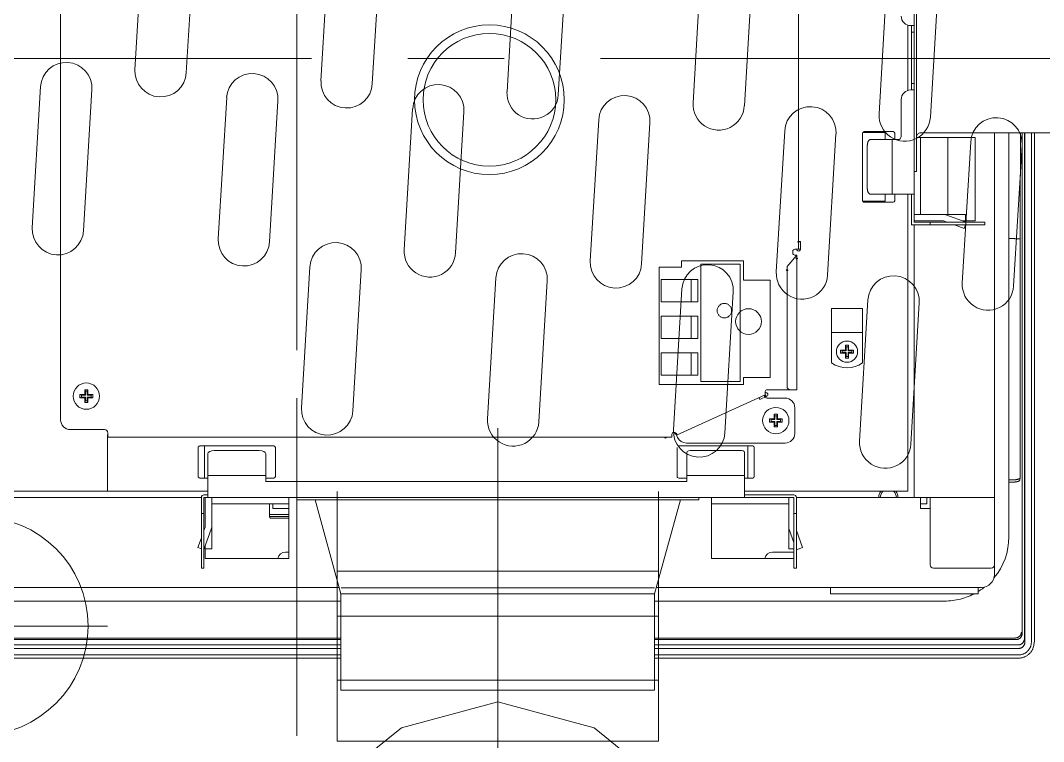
# Model space of a CAD drawing. Units: millimetres at full size, sheet at 1:30. Extents: x -17796 to 21385, y -23279 to 7734.
# Drawn here: x -14475.8 to -14157.3, y 1765.5 to 1989.9 of the extents above; entities that cross this region are included whole.
import ezdxf

# ---------------------------------------------------------------- set-up
doc = ezdxf.new("R2010")
doc.units = ezdxf.units.MM
doc.header["$LTSCALE"] = 30
for name, pattern in [('CHAIN1', [8, 5, -1, 1, -1]), ('CHAIN2', [12, 9, -1, 1, -1]), ('DASHED3', [4, 3, -1]), ('LONG_DASHED_DOTTED', [15.25, 12, -1.5, 0.25, -1.5])]:
    doc.linetypes.add(name, pattern=pattern)
for name, color, linetype, lineweight in [('0-1_(W)電灯', 253, 'Continuous', 18), ('6-0_補助線1', 134, 'Continuous', 9), ('E-0_通り芯', 134, 'Continuous', 9), ('E-1_補助芯', 134, 'DASHED3', 9)]:
    doc.layers.add(name, color=color, linetype=linetype, lineweight=lineweight)

# ---------------------------------------------------------------- blocks, each defined once
blk = doc.blocks.new('BS(2)')
at = {"layer": '6-0_補助線1', "linetype": 'CHAIN2'}
for p, q in [((29.27, 186.93), (29.27, -202.79)), ((-236.21, -7.37), (346.16, -7.37))]:
    blk.add_line(p, q, dxfattribs=at)
at = {"layer": '6-0_補助線1'}
for p, q in [((221.37, -58.31), (221.37, 126.13)), ((222.17, -42.49), (222.17, 125.63)), ((-44.27, -119.85), (-44.27, 104.72)), ((185.45, 52.28), (185.45, -66.71)), ((219.47, -17.26), (219.47, 3.03)), ((221.37, 2.89), (220.37, 2.89)), ((220.57, -17.12), (220.57, 2.89)), ((221.37, 0.89), (220.57, 0.89)), ((221.37, -15.12), (220.57, -15.12)), ((220.37, -17.12), (221.37, -17.12)), ((217.37, -31.59), (217.37, -20.13)), ((205.36, -30.58), (205.36, -51.6)), ((205.4, -30.4), (212.37, -30.4)), ((214.87, -30.08), (205.87, -30.08)), ((212.37, -32.59), (212.37, -30.4)), ((215.37, -32.59), (215.37, -30.58)), ((223.37, -30.48), (265.24, -30.48)), ((246.39, -30.48), (246.39, -167.99)), ((250.89, -156.23), (250.89, -30.48)), ((255.04, -30.48), (255.04, -186.25)), ((255.78, -30.48), (255.78, -187.68)), ((255.89, -30.48), (255.89, -188.94)), ((257.89, -30.48), (257.89, -189)), ((258.84, -188.32), (258.84, -30.48)), ((206.82, -34.59), (206.82, -47.6)), ((207.82, -32.59), (216.37, -32.59)), ((214.57, -49.6), (214.57, -32.59)), ((222.17, -31.89), (240.38, -31.89)), ((223.37, -31.89), (223.37, -55.9)), ((231.88, -31.89), (231.88, -55.9)), ((240.38, -57.91), (240.38, -31.89)), ((222.17, -42.49), (221.37, -42.49)), ((207.82, -49.6), (221.37, -49.6)), ((212.37, -51.79), (212.37, -49.6)), ((215.37, -51.6), (215.37, -49.6)), ((219.47, -142.07), (219.47, -49.6)), ((220.57, -59.11), (220.57, -49.6)), ((205.4, -51.79), (212.37, -51.79)), ((205.87, -52.1), (214.87, -52.1)), ((221.37, -55.9), (237.38, -55.9)), ((237.61, -58.31), (231.25, -56.02)), ((237.38, -57.91), (237.38, -55.9)), ((220.57, -59.11), (243.38, -59.11)), ((221.37, -57.91), (230.58, -57.91)), ((221.37, -58.31), (243.38, -58.31)), ((221.37, -143.97), (221.37, -59.11)), ((226.38, -59.11), (226.38, -58.31)), ((230.58, -57.91), (231.69, -58.31)), ((233.92, -59.11), (236.98, -60.21)), ((236.49, -57.91), (240.38, -57.91)), ((236.98, -60.21), (237.38, -59.11)), ((243.38, -59.11), (243.38, -58.31)), ((250.89, -63.39), (252.24, -63.42)), ((254.42, -63.45), (250.89, -63.39)), ((254.42, -137.85), (254.42, -63.42)), ((186.05, -66.71), (184.25, -66.71)), ((185.7, -64.31), (185.2, -64.31)), ((185.45, -64.31), (186.05, -64.31)), ((186.05, -64.31), (186.05, -66.71)), ((181.85, -72.09), (184.85, -68.51)), ((183.65, -67.91), (183.65, -67.31)), ((184.25, -68.51), (184.85, -68.51)), ((185.1, -69.51), (184.6, -69.51)), ((184.85, -110.44), (184.85, -68.51)), ((182.11, -73.09), (181.6, -73.09)), ((181.85, -72.09), (181.85, -109.44)), ((205.33, -85.18), (195.72, -85.18)), ((195.72, -102.1), (195.72, -85.18)), ((205.33, -102.1), (205.33, -85.18)), ((205.33, -92.59), (195.72, -92.59)), ((198.52, -98.09), (198.52, -99.1)), ((199.02, -98.29), (198.52, -98.09)), ((200.02, -98.09), (198.52, -98.09)), ((199.02, -98.29), (199.02, -98.89)), ((200.22, -98.29), (199.02, -98.29)), ((200.22, -97.09), (200.02, -96.59)), ((200.02, -96.59), (200.02, -98.09)), ((201.02, -96.59), (200.02, -96.59)), ((200.22, -98.29), (200.02, -98.09)), ((200.22, -97.09), (200.22, -98.29)), ((200.82, -97.09), (200.22, -97.09)), ((200.82, -97.09), (201.02, -96.59)), ((200.82, -98.29), (200.82, -97.09)), ((200.82, -98.29), (201.02, -98.09)), ((202.02, -98.29), (200.82, -98.29)), ((201.02, -98.09), (201.02, -96.59)), ((202.52, -98.09), (201.02, -98.09)), ((202.02, -98.29), (202.52, -98.09)), ((202.02, -98.89), (202.02, -98.29)), ((202.52, -99.1), (202.52, -98.09)), ((199.02, -98.89), (198.52, -99.1)), ((198.52, -99.1), (200.02, -99.1)), ((199.02, -98.89), (200.22, -98.89)), ((200.22, -98.89), (200.02, -99.1)), ((200.02, -99.1), (200.02, -100.6)), ((200.22, -100.1), (200.02, -100.6)), ((200.02, -100.6), (201.02, -100.6)), ((200.22, -98.89), (200.22, -100.1)), ((200.22, -100.1), (200.82, -100.1)), ((200.82, -98.89), (201.02, -99.1)), ((200.82, -100.1), (200.82, -98.89)), ((200.82, -98.89), (202.02, -98.89)), ((200.82, -100.1), (201.02, -100.6)), ((201.02, -100.6), (201.02, -99.1)), ((201.02, -99.1), (202.52, -99.1)), ((202.02, -98.89), (202.52, -99.1)), ((-35.76, -110.44), (-36.76, -110.44)), ((-36.76, -110.44), (-36.76, -111.95)), ((-36.56, -110.94), (-36.76, -110.44)), ((-35.96, -110.94), (-36.56, -110.94)), ((-36.56, -110.94), (-36.56, -112.15)), ((-35.96, -110.94), (-35.76, -110.44)), ((-35.96, -112.15), (-35.96, -110.94)), ((-35.76, -111.95), (-35.76, -110.44)), ((175.05, -111.04), (175.05, -112.05)), ((184.85, -110.44), (175.65, -110.44)), ((-36.76, -111.95), (-38.26, -111.95)), ((-38.26, -111.95), (-38.26, -112.95)), ((-37.76, -112.15), (-38.26, -111.95)), ((-37.76, -112.75), (-38.26, -112.95)), ((-38.26, -112.95), (-36.76, -112.95)), ((-36.56, -112.15), (-37.76, -112.15)), ((-37.76, -112.15), (-37.76, -112.75)), ((-37.76, -112.75), (-36.56, -112.75)), ((-36.56, -112.15), (-36.76, -111.95)), ((-36.56, -112.75), (-36.76, -112.95)), ((-36.76, -112.95), (-36.76, -114.45)), ((-36.56, -113.95), (-36.76, -114.45)), ((-36.76, -114.45), (-35.76, -114.45)), ((-36.56, -112.75), (-36.56, -113.95)), ((-36.56, -113.95), (-35.96, -113.95)), ((-35.96, -112.15), (-35.76, -111.95)), ((-34.76, -112.15), (-35.96, -112.15)), ((-35.96, -112.75), (-34.76, -112.75)), ((-35.96, -113.95), (-35.96, -112.75)), ((-35.96, -112.75), (-35.76, -112.95)), ((-35.96, -113.95), (-35.76, -114.45)), ((-34.26, -111.95), (-35.76, -111.95)), ((-35.76, -112.95), (-34.26, -112.95)), ((-35.76, -114.45), (-35.76, -112.95)), ((-34.76, -112.15), (-34.26, -111.95)), ((-34.76, -112.75), (-34.76, -112.15)), ((-34.76, -112.75), (-34.26, -112.95)), ((-34.26, -112.95), (-34.26, -111.95)), ((147.45, -124.61), (175.05, -112.05)), ((173.14, -112.92), (173.39, -113.46)), ((175.55, -112.48), (173.39, -113.46)), ((175.3, -112.39), (174.8, -112.39)), ((175.05, -112.05), (175.3, -112.59)), ((175.65, -113.05), (181.25, -113.05)), ((184.25, -116.05), (184.25, -124.05)), ((176.35, -119.55), (176.35, -120.55)), ((176.85, -119.75), (176.35, -119.55)), ((177.85, -119.55), (176.35, -119.55)), ((176.85, -120.35), (176.35, -120.55)), ((176.35, -120.55), (177.85, -120.55)), ((176.85, -119.75), (176.85, -120.35)), ((178.05, -119.75), (176.85, -119.75)), ((176.85, -120.35), (178.05, -120.35)), ((177.85, -118.05), (177.85, -119.55)), ((178.05, -118.55), (177.85, -118.05)), ((178.85, -118.05), (177.85, -118.05)), ((178.05, -119.75), (177.85, -119.55)), ((178.05, -120.35), (177.85, -120.55)), ((177.85, -120.55), (177.85, -122.05)), ((178.05, -118.55), (178.05, -119.75)), ((178.65, -118.55), (178.05, -118.55)), ((178.05, -120.35), (178.05, -121.55)), ((178.65, -118.55), (178.85, -118.05)), ((178.65, -119.75), (178.65, -118.55)), ((178.65, -119.75), (178.85, -119.55)), ((179.85, -119.75), (178.65, -119.75)), ((178.65, -121.55), (178.65, -120.35)), ((178.65, -120.35), (178.85, -120.55)), ((178.65, -120.35), (179.85, -120.35)), ((178.85, -119.55), (178.85, -118.05)), ((180.35, -119.55), (178.85, -119.55)), ((178.85, -122.05), (178.85, -120.55)), ((178.85, -120.55), (180.35, -120.55)), ((179.85, -119.75), (180.35, -119.55)), ((179.85, -120.35), (179.85, -119.75)), ((179.85, -120.35), (180.35, -120.55)), ((180.35, -120.55), (180.35, -119.55)), ((-41.26, -122.85), (-30.56, -122.85)), ((-29.56, -125.26), (-29.56, -123.85)), ((147.46, -124.08), (146.96, -124.08)), ((147.52, -124.06), (147.02, -124.06)), ((147.77, -125.3), (147.18, -124.01)), ((178.05, -121.55), (177.85, -122.05)), ((177.85, -122.05), (178.85, -122.05)), ((178.05, -121.55), (178.65, -121.55)), ((178.65, -121.55), (178.85, -122.05)), ((-29.66, -142.07), (-29.66, -124.45)), ((-29.56, -125.26), (146.03, -125.26)), ((144.29, -125.25), (143.78, -125.25)), ((146.03, -125.26), (146.03, -124.25)), ((181.25, -127.06), (150.5, -127.06)), ((-1.44, -128.46), (-1.44, -137.46)), ((22.07, -127.96), (-0.94, -127.96)), ((0.56, -127.96), (0.56, -137.96)), ((1.56, -130.41), (1.56, -143.97)), ((17.57, -129.41), (3.56, -129.41)), ((19.57, -138.97), (19.57, -130.41)), ((22.57, -137.46), (22.57, -128.46)), ((147.63, -128.46), (147.63, -137.46)), ((171.15, -127.96), (148.13, -127.96)), ((150.64, -129.91), (150.64, -138.97)), ((167.65, -129.41), (151.64, -129.41)), ((168.65, -143.97), (168.65, -129.91)), ((169.65, -127.96), (169.65, -137.96)), ((171.65, -137.46), (171.65, -128.46)), ((-0.94, -137.96), (1.56, -137.96)), ((1.56, -137.16), (19.57, -137.16)), ((19.57, -137.96), (22.07, -137.96)), ((150.64, -138.97), (19.57, -138.97)), ((148.13, -137.96), (150.64, -137.96)), ((150.64, -137.16), (168.65, -137.16)), ((168.65, -137.96), (171.15, -137.96)), ((252.43, -138.49), (250.89, -138.49)), ((252.33, -139.19), (250.89, -139.19)), ((254.43, -137.82), (254.33, -138.52)), ((-160.93, -142.07), (1.56, -142.07)), ((1.56, -143.17), (0.36, -143.17)), ((168.65, -142.07), (219.47, -142.07)), ((183.95, -143.17), (168.65, -143.17)), ((-0.44, -143.97), (-187.84, -143.97)), ((-0.44, -143.97), (-0.44, -165.99)), ((0.36, -143.97), (0.36, -165.99)), ((0.36, -143.97), (183.95, -143.97)), ((0.76, -153.18), (0.76, -143.97)), ((2.76, -159.98), (2.76, -143.97)), ((2.76, -145.97), (26.77, -145.97)), ((20.77, -149.97), (20.77, -145.97)), ((21.77, -147.47), (21.77, -145.97)), ((26.77, -162.98), (26.77, -143.97)), ((29.27, -143.97), (29.27, -144.77)), ((154.34, -144.77), (29.27, -144.77)), ((34.98, -144.77), (42.98, -173.99)), ((148.64, -144.77), (140.63, -173.99)), ((154.34, -143.97), (154.34, -144.77)), ((158.34, -143.97), (158.34, -162.98)), ((158.34, -145.97), (182.35, -145.97)), ((182.35, -159.98), (182.35, -143.97)), ((182.38, -153.26), (182.38, -143.97)), ((183.95, -165.99), (183.95, -143.97)), ((184.75, -165.99), (184.75, -143.97)), ((184.75, -143.97), (246.39, -143.97)), ((223.37, -143.97), (223.37, -147.47)), ((223.37, -145.97), (225.38, -145.97)), ((225.38, -143.97), (225.38, -145.97)), ((226.38, -164.98), (226.38, -143.97)), ((0.36, -148.97), (-0.44, -148.97)), ((20.77, -149.27), (26.77, -149.27)), ((26.77, -147.47), (21.77, -147.47)), ((184.75, -148.97), (183.95, -148.97)), ((226.38, -147.47), (223.37, -147.47)), ((26.77, -149.96), (20.77, -149.96)), ((21.05, -150.42), (26.77, -150.42)), ((26.77, -150.47), (21.27, -150.47)), ((0.76, -153.18), (0.36, -154.29)), ((0.36, -160.21), (2.64, -153.85)), ((182.38, -153.18), (182.35, -153.18)), ((182.5, -153.94), (183.95, -157.97)), ((186.66, -159.56), (184.75, -154.29)), ((-0.44, -156.52), (-1.54, -159.58)), ((0.76, -159.09), (0.76, -162.98)), ((-1.54, -159.58), (-0.44, -159.98)), ((0.76, -159.98), (2.76, -159.98)), ((25.77, -160.98), (26.77, -160.98)), ((177.35, -160.98), (183.95, -160.98)), ((183.95, -159.98), (182.35, -159.98)), ((184.77, -160.24), (186.66, -159.56)), ((0.76, -162.98), (26.77, -162.98)), ((158.34, -162.98), (183.95, -162.98)), ((0.36, -165.99), (-0.44, -165.99)), ((184.75, -165.99), (183.95, -165.99)), ((245.39, -165.99), (227.38, -165.99)), ((42.43, -171.99), (-118.81, -171.99)), ((42.98, -173.99), (42.98, -204.01)), ((42.98, -173.99), (140.63, -173.99)), ((140.63, -173.99), (140.63, -204.01)), ((141.18, -171.99), (242.38, -171.99)), ((195.36, -173.99), (195.36, -171.99)), ((241.38, -173.99), (195.36, -173.99)), ((197.86, -173.99), (237.88, -173.99)), ((241.38, -173.99), (241.38, -171.99)), ((42.98, -176.23), (-172.33, -176.23)), ((230.88, -176.23), (140.63, -176.23)), ((-194.2, -187.75), (42.98, -187.75)), ((140.63, -187.75), (252.75, -187.75)), ((42.98, -191), (-195.34, -191)), ((-195.29, -189.89), (42.98, -189.89)), ((42.98, -188.25), (-194.5, -188.25)), ((253.05, -188.25), (140.63, -188.25)), ((140.63, -189.89), (253.83, -189.89)), ((253.88, -191), (140.63, -191)), ((253.93, -191), (253.89, -191)), ((-195.34, -193.01), (42.98, -193.01)), ((42.98, -194.01), (-195.29, -194.01)), ((140.63, -193.01), (253.88, -193.01)), ((253.83, -194.01), (140.63, -194.01)), ((42.98, -204.01), (140.63, -204.01))]:
    blk.add_line(p, q, dxfattribs=at)
at = {"layer": '6-0_補助線1', "linetype": 'DASHED3'}
for p, q in [((142.03, -72.32), (142.03, -108.84)), ((142.03, -72.32), (149.04, -72.32)), ((149.04, -70.31), (149.04, -72.32)), ((168.25, -70.31), (149.04, -70.31)), ((155.04, -71.32), (155.04, -107.84)), ((167.24, -71.32), (155.04, -71.32)), ((167.24, -107.84), (167.24, -71.32)), ((168.25, -70.31), (168.25, -76.32)), ((142.63, -83.12), (142.63, -76.12)), ((142.63, -76.12), (154.04, -76.12)), ((152.04, -83.12), (152.04, -76.12)), ((154.04, -83.12), (154.04, -76.12)), ((168.25, -76.32), (176.55, -76.32)), ((176.55, -106.64), (176.55, -76.32)), ((142.63, -83.12), (154.04, -83.12)), ((142.63, -94.53), (142.63, -87.53)), ((142.63, -87.53), (154.04, -87.53)), ((152.04, -94.53), (152.04, -87.53)), ((154.04, -87.53), (154.04, -94.53)), ((142.63, -94.53), (154.04, -94.53)), ((142.63, -105.94), (142.63, -98.94)), ((142.63, -98.94), (154.04, -98.94)), ((152.04, -105.94), (152.04, -98.94)), ((154.04, -98.94), (154.04, -105.94)), ((142.63, -105.94), (154.04, -105.94)), ((155.04, -107.84), (167.24, -107.84)), ((168.25, -108.84), (168.25, -106.64)), ((168.25, -106.64), (176.55, -106.64)), ((142.03, -108.84), (168.25, -108.84))]:
    blk.add_line(p, q, dxfattribs=at)
at = {"layer": '6-0_補助線1'}
for points in [[(254.42, -63.45), (254.45, -50.54), (254.48, -37.63), (254.49, -30.48)], [(207.82, -32.59), (207.75, -32.59), (207.68, -32.6), (207.61, -32.63), (207.55, -32.66), (207.48, -32.7), (207.42, -32.75), (207.36, -32.81), (207.3, -32.88), (207.24, -32.95), (207.18, -33.04), (207.13, -33.12), (207.08, -33.22), (207.04, -33.32), (207, -33.43), (206.96, -33.55), (206.93, -33.67), (206.9, -33.79), (206.87, -33.92), (206.85, -34.05), (206.84, -34.18), (206.83, -34.32), (206.82, -34.45), (206.82, -34.59)], [(206.82, -47.6), (206.82, -47.73), (206.83, -47.87), (206.84, -48), (206.85, -48.14), (206.87, -48.27), (206.9, -48.39), (206.93, -48.52), (206.96, -48.64), (207, -48.75), (207.04, -48.86), (207.08, -48.96), (207.13, -49.06), (207.18, -49.15), (207.24, -49.23), (207.3, -49.31), (207.36, -49.37), (207.42, -49.43), (207.48, -49.48), (207.55, -49.52), (207.61, -49.56), (207.68, -49.58), (207.75, -49.59), (207.82, -49.6)], [(252.24, -63.42), (252.35, -63.42), (252.45, -63.42), (252.66, -63.42), (252.76, -63.43), (252.86, -63.43), (253.06, -63.43), (253.15, -63.43), (253.34, -63.44)], [(253.34, -63.44), (253.5, -63.44), (253.66, -63.44), (253.8, -63.45), (254.11, -63.45), (254.23, -63.45), (254.24, -63.45), (254.42, -63.45)], [(3.56, -129.41), (2.79, -129.48), (2.14, -129.7), (1.71, -130.03), (1.56, -130.41)], [(19.57, -130.41), (19.41, -130.03), (18.98, -129.7), (18.33, -129.48), (17.57, -129.41)], [(151.64, -129.41), (151.14, -129.48), (150.77, -129.66), (150.64, -129.91)], [(168.65, -129.91), (168.51, -129.66), (168.15, -129.48), (167.65, -129.41)], [(252.33, -139.19), (252.43, -139.19), (252.54, -139.19), (252.64, -139.19), (252.74, -139.18), (252.84, -139.17), (252.94, -139.16), (253.03, -139.15), (253.13, -139.14), (253.22, -139.12), (253.32, -139.1), (253.4, -139.08), (253.49, -139.06), (253.57, -139.04), (253.65, -139.02), (253.73, -138.99), (253.8, -138.97), (253.87, -138.94), (253.94, -138.91), (254, -138.88), (254.05, -138.85), (254.1, -138.81), (254.15, -138.78), (254.19, -138.75), (254.23, -138.71), (254.26, -138.67), (254.28, -138.64), (254.3, -138.6), (254.32, -138.56), (254.33, -138.52)], [(254.43, -137.82), (254.42, -137.85), (254.41, -137.89), (254.39, -137.93), (254.36, -137.97), (254.33, -138), (254.29, -138.04), (254.25, -138.07), (254.21, -138.11), (254.16, -138.14), (254.1, -138.17), (254.04, -138.2), (253.97, -138.23), (253.9, -138.26), (253.83, -138.28), (253.76, -138.31), (253.68, -138.33), (253.59, -138.36), (253.51, -138.38), (253.42, -138.4), (253.33, -138.41), (253.23, -138.43), (253.14, -138.44), (253.04, -138.45), (252.94, -138.46), (252.84, -138.47), (252.74, -138.48), (252.64, -138.48), (252.53, -138.49), (252.43, -138.49)], [(241.38, -173.25), (241.59, -173.13), (242.11, -172.78), (242.63, -172.42), (243.14, -172.04), (243.36, -171.87)], [(230.88, -176.23), (231.5, -176.22), (232.13, -176.19), (232.75, -176.14), (233.38, -176.07), (234, -175.98), (234.61, -175.87), (235.23, -175.75), (235.84, -175.6), (236.44, -175.44), (237.04, -175.25), (237.64, -175.05), (238.22, -174.83), (238.8, -174.59), (239.38, -174.34), (239.94, -174.06), (240.07, -173.99)], [(252.75, -187.75), (252.79, -187.75), (252.84, -187.75)], [(253.16, -187.71), (253.08, -187.72), (253, -187.73), (252.92, -187.74), (252.84, -187.75)], [(255.04, -186.25), (255.04, -186.36), (255.03, -186.46), (255.02, -186.57), (255, -186.67), (254.98, -186.77), (254.95, -186.87), (254.91, -186.97), (254.87, -187.07), (254.83, -187.16), (254.78, -187.26), (254.72, -187.34), (254.66, -187.43), (254.6, -187.51), (254.53, -187.59), (254.46, -187.67), (254.38, -187.74), (254.3, -187.81), (254.22, -187.87), (254.14, -187.93), (254.05, -187.99), (253.95, -188.04), (253.86, -188.08), (253.76, -188.12), (253.67, -188.15), (253.57, -188.18), (253.46, -188.21), (253.36, -188.23), (253.26, -188.24), (253.15, -188.25), (253.05, -188.25)], [(254.82, -185.87), (254.81, -185.93), (254.81, -185.99), (254.8, -186.05), (254.79, -186.11), (254.78, -186.17), (254.76, -186.23), (254.75, -186.29), (254.73, -186.35), (254.71, -186.41), (254.69, -186.47), (254.66, -186.53), (254.64, -186.58), (254.61, -186.64), (254.58, -186.7), (254.54, -186.76), (254.51, -186.81), (254.47, -186.87), (254.43, -186.92), (254.39, -186.97), (254.35, -187.02), (254.3, -187.08), (254.25, -187.12), (254.2, -187.17), (254.15, -187.22), (254.1, -187.27), (254.04, -187.31), (253.99, -187.35), (253.93, -187.39), (253.86, -187.43), (253.8, -187.47), (253.74, -187.5), (253.67, -187.54), (253.6, -187.57), (253.53, -187.6), (253.46, -187.63), (253.39, -187.65), (253.31, -187.67), (253.24, -187.69), (253.16, -187.71)], [(253.83, -189.89), (253.93, -189.88), (254.02, -189.88), (254.11, -189.86), (254.21, -189.84), (254.3, -189.82), (254.39, -189.79), (254.48, -189.76), (254.57, -189.72), (254.66, -189.68), (254.74, -189.63), (254.83, -189.57), (254.91, -189.51), (254.99, -189.44), (255.07, -189.37), (255.15, -189.3), (255.23, -189.21), (255.3, -189.13), (255.36, -189.03), (255.43, -188.94), (255.49, -188.84), (255.54, -188.73), (255.59, -188.62), (255.63, -188.51), (255.67, -188.4), (255.71, -188.28), (255.73, -188.16), (255.75, -188.04), (255.77, -187.92), (255.78, -187.8), (255.78, -187.68)], [(257.89, -189), (257.89, -189.18), (257.88, -189.36), (257.86, -189.53), (257.83, -189.71), (257.79, -189.89), (257.75, -190.07), (257.7, -190.24), (257.64, -190.41), (257.57, -190.57), (257.5, -190.74), (257.41, -190.9), (257.33, -191.05), (257.23, -191.2), (257.13, -191.35), (257.02, -191.49), (256.9, -191.63), (256.78, -191.77), (256.65, -191.89), (256.52, -192.02), (256.38, -192.13), (256.24, -192.24), (256.09, -192.34), (255.94, -192.44), (255.78, -192.53), (255.62, -192.61), (255.46, -192.68), (255.29, -192.75), (255.12, -192.81), (254.95, -192.86), (254.77, -192.9), (254.6, -192.94), (254.42, -192.97), (254.24, -192.99), (254.06, -193), (253.88, -193.01)], [(255.88, -189.19), (255.87, -189.29), (255.85, -189.39), (255.83, -189.49), (255.8, -189.59), (255.77, -189.68), (255.73, -189.78), (255.69, -189.87), (255.64, -189.96), (255.59, -190.05), (255.53, -190.14), (255.47, -190.22), (255.41, -190.3), (255.34, -190.37), (255.27, -190.45), (255.2, -190.52), (255.12, -190.58), (255.03, -190.64), (254.95, -190.7), (254.86, -190.75), (254.77, -190.8), (254.68, -190.84), (254.58, -190.88), (254.49, -190.91), (254.39, -190.94), (254.29, -190.96), (254.19, -190.98), (254.09, -190.99), (253.99, -191), (253.88, -191)], [(253.93, -191), (254.02, -191), (254.12, -190.99), (254.22, -190.97), (254.32, -190.95), (254.41, -190.92), (254.51, -190.89), (254.6, -190.86), (254.69, -190.82), (254.78, -190.78), (254.87, -190.73), (254.96, -190.67), (255.04, -190.62), (255.13, -190.55), (255.2, -190.49), (255.28, -190.41), (255.35, -190.34), (255.42, -190.26), (255.49, -190.18), (255.55, -190.09), (255.61, -190), (255.66, -189.9), (255.71, -189.81), (255.75, -189.71), (255.78, -189.61), (255.82, -189.51), (255.84, -189.4), (255.86, -189.3), (255.88, -189.19)], [(255.88, -189.19), (255.88, -189.07), (255.89, -188.94)], [(258.49, -190.64), (258.43, -190.82), (258.37, -191), (258.3, -191.17), (258.22, -191.35), (258.13, -191.52), (258.03, -191.69), (257.93, -191.85), (257.81, -192.01), (257.7, -192.17), (257.57, -192.32), (257.44, -192.47), (257.29, -192.61), (257.15, -192.75), (256.99, -192.88), (256.83, -193.01), (256.67, -193.13), (256.5, -193.24)], [(258.84, -188.32), (258.84, -188.58), (258.82, -188.86), (258.79, -189.14), (258.76, -189.43), (258.71, -189.72), (258.65, -190.02), (258.57, -190.33), (258.49, -190.64)], [(253.83, -194.01), (254.03, -194), (254.23, -193.99), (254.43, -193.97), (254.63, -193.94), (254.83, -193.91), (255.02, -193.86), (255.22, -193.81), (255.41, -193.75), (255.6, -193.68), (255.78, -193.61), (255.97, -193.53), (256.15, -193.44), (256.32, -193.34), (256.5, -193.24)]]:
    blk.add_lwpolyline(points, dxfattribs=at)
for centre, major_axis, start_param, end_param in [((220.37, 5.89), (0, 3), 1.570796, 3.141593), ((220.37, -20.13), (0, 3), 6.283185, 7.853982), ((205.87, -30.58), (0, 0.5), 6.283185, 7.853982), ((214.87, -30.58), (0, 0.5), 4.712389, 6.283185), ((216.37, -31.59), (0, 1), 3.141593, 4.712389), ((223.37, -31.69), (0, 1.2), 6.283185, 7.853982), ((205.87, -51.6), (0, 0.5), 1.570796, 3.141593), ((214.87, -51.6), (0, 0.5), 3.141593, 4.712389), ((230.58, -57.91), (0, 2), 5.938151, 6.283185), ((184.25, -67.31), (0, 0.6), 6.283185, 7.853982), ((185.45, -66.71), (0, 0.6), 1.570796, 4.712389), ((185.45, -64.31), (0, 0.25), 1.570796, 4.712389), ((184.25, -67.91), (0, 0.6), 1.570796, 3.141593), ((184.85, -69.51), (0, 0.25), 1.570796, 4.712389), ((181.86, -73.09), (0, 0.25), 1.570796, 4.712389), ((200.52, -95.16), (0, 8.44), 2.535824, 3.747362), ((175.65, -111.04), (0, 0.6), 6.283185, 7.853982), ((175.3, -111.93), (0, 0.6), 3.568745, 6.710337), ((182.85, -109.44), (0, 1), 1.570796, 3.141593), ((175.05, -112.39), (0, 0.253), 1.570796, 4.712389), ((175.65, -112.45), (0, 0.6), 1.976882, 3.141593), ((181.25, -116.05), (0, 3), 4.712389, 6.283185), ((-41.26, -119.85), (0, 3), 1.570796, 3.141593), ((-30.56, -123.85), (0, 1), 4.712389, 6.283185), ((146.63, -124.25), (0, 0.6), 5.139541, 7.853982), ((147.21, -124.08), (0, 0.25), 1.570796, 4.712389), ((147.27, -124.06), (0, 0.25), 1.570796, 4.712389), ((181.25, -124.05), (0, 3), 3.141593, 4.712389), ((144.04, -125.25), (0, 0.25), 1.570796, 4.712389), ((150.5, -124.05), (0, 3), 1.997948, 3.141593), ((-0.94, -128.46), (0, 0.5), 6.283185, 7.853982), ((22.07, -128.46), (0, 0.5), 4.712389, 6.283185), ((171.15, -128.46), (0, 0.5), 4.712389, 6.283185), ((-0.94, -137.46), (0, 0.5), 1.570796, 3.141593), ((22.07, -137.46), (0, 0.5), 3.141593, 4.712389), ((148.13, -137.46), (0, 0.5), 1.570796, 3.141593), ((171.15, -137.46), (0, 0.5), 3.141593, 4.712389), ((0.36, -143.97), (0, 0.801), 6.283185, 7.853982), ((183.95, -143.97), (0, 0.801), 4.712389, 6.283185), ((213.37, -143.97), (0, 3), 0.884847, 1.570796), ((213.37, -143.97), (0, 2.5), 0.707434, 1.570796), ((213.37, -143.97), (0, 2.5), 4.712389, 5.575751), ((213.37, -143.97), (0, 3), 4.712389, 5.398338), ((21.27, -149.97), (0, 0.5), 1.570796, 3.141593), ((0.76, -153.18), (0, 2), 4.367355, 4.712389), ((184.39, -153.26), (0, 2), 1.570796, 1.916581), ((230.88, -156.23), (0, 20.01), 4.017102, 4.712389), ((25.77, -163.48), (0, 2.5), 6.283185, 7.652571), ((177.35, -163.48), (0, 2.5), 6.283185, 7.652571), ((227.38, -164.98), (0, 1), 1.570796, 3.141593), ((245.39, -164.98), (0, 1), 3.141593, 4.712389), ((242.38, -167.99), (0, 4), 3.141593, 4.712389)]:
    blk.add_ellipse(centre, major_axis=major_axis, ratio=0.999783, start_param=start_param, end_param=end_param, dxfattribs=at)
for centre, major_axis in [((89.2, -20.18), (0, 23.3)), ((89.2, -20.18), (0, 20.65)), ((169.85, -89.23), (0, 4)), ((200.52, -98.59), (0, 3.3)), ((-36.26, -112.45), (0, 4.1)), ((178.35, -120.05), (0, 4.1))]:
    blk.add_ellipse(centre, major_axis=major_axis, ratio=0.999783, dxfattribs=at)
at = {"layer": '6-0_補助線1', "linetype": 'DASHED3'}
blk.add_ellipse((162.34, -85.83), major_axis=(0, 2.25), ratio=0.999783, dxfattribs=at)

msp = doc.modelspace()

# ---------------------------------------------------------------- linework, layer by layer
at = {"layer": '0-1_(W)電灯'}
for p, q in [((-14440.12, 1974.6), (-14437.51, 2018.52)), ((-14421.53, 2017.57), (-14424.15, 1973.65)), ((-14382.22, 1971.16), (-14379.61, 2015.08)), ((-14363.64, 2014.13), (-14366.25, 1970.21)), ((-14324.32, 1967.72), (-14321.71, 2011.65)), ((-14305.74, 2010.7), (-14308.35, 1966.77)), ((-14266.42, 1964.28), (-14263.81, 2008.2)), ((-14247.84, 2007.25), (-14250.45, 1963.33)), ((-14208.52, 1960.83), (-14205.91, 2004.75)), ((-14189.94, 2003.8), (-14192.55, 1959.88)), ((-14472.09, 1925.41), (-14469.48, 1969.34)), ((-14453.51, 1968.39), (-14456.12, 1924.46)), ((-14414.2, 1921.97), (-14411.58, 1965.9)), ((-14395.61, 1964.95), (-14398.22, 1921.02)), ((-14356.3, 1918.53), (-14353.69, 1962.46)), ((-14337.71, 1961.51), (-14340.33, 1917.58)), ((-14298.4, 1915.09), (-14295.79, 1959.02)), ((-14279.82, 1958.07), (-14282.43, 1914.14)), ((-14240.5, 1911.64), (-14237.89, 1955.58)), ((-14221.92, 1954.63), (-14224.53, 1910.69)), ((-14182.6, 1908.2), (-14179.99, 1952.14)), ((-14164.02, 1951.19), (-14166.63, 1907.25)), ((-14388.27, 1869.34), (-14385.66, 1913.26)), ((-14369.69, 1912.31), (-14372.3, 1868.39)), ((-14330.37, 1865.9), (-14327.76, 1909.82)), ((-14311.79, 1908.87), (-14314.4, 1864.95)), ((-14272.48, 1862.46), (-14269.87, 1906.38)), ((-14253.9, 1905.43), (-14256.51, 1861.51)), ((-14214.58, 1859.01), (-14211.97, 1902.94)), ((-14195.99, 1901.99), (-14198.61, 1858.06))]:
    msp.add_line(p, q, dxfattribs=at)
at = {"layer": '0-1_(W)電灯', "linetype": 'LONG_DASHED_DOTTED'}
for p in [(-14528.72, 1801.42), (-14454.72, 1801.42)]:
    msp.add_line(p, (-14448.72, 1801.42), dxfattribs=at)
at = {"layer": '0-1_(W)電灯'}
msp.add_circle((-14488.72, 1801.42), 34, dxfattribs=at)
for centre, start, end in [((-14461.5, 1968.87), 356.5976, 176.5976), ((-14432.13, 1974.13), 176.5976, 356.5976), ((-14403.6, 1965.43), 356.5976, 176.5976), ((-14374.23, 1970.68), 176.5976, 356.5976), ((-14345.7, 1961.99), 356.598, 176.598), ((-14316.34, 1967.25), 176.5984, 356.5984), ((-14287.8, 1958.54), 356.5976, 176.5976), ((-14258.44, 1963.8), 176.5984, 356.5984), ((-14229.9, 1955.1), 356.5971, 176.5971), ((-14200.54, 1960.35), 176.5984, 356.5984), ((-14172, 1951.66), 356.5965, 176.5965), ((-14464.11, 1924.94), 176.5976, 356.5976), ((-14406.21, 1921.5), 176.5976, 356.5976), ((-14377.68, 1912.79), 356.5976, 176.5976), ((-14348.31, 1918.05), 176.598, 356.598), ((-14319.78, 1909.35), 356.5984, 176.5984), ((-14290.41, 1914.61), 176.5976, 356.5976), ((-14261.88, 1905.9), 356.5967, 176.5967), ((-14232.51, 1911.17), 176.5971, 356.5971), ((-14203.98, 1902.46), 356.5968, 176.5968), ((-14174.62, 1907.73), 176.5965, 356.5965), ((-14380.29, 1868.86), 176.5976, 356.5976), ((-14322.39, 1865.42), 176.5984, 356.5984), ((-14264.49, 1861.98), 176.5967, 356.5967), ((-14206.59, 1858.54), 176.5967, 356.5968)]:
    msp.add_arc(centre, 8, start, end, dxfattribs=at)
at = {"layer": 'E-0_通り芯', "linetype": 'CHAIN1'}
msp.add_line((-14327.19, 1863.04), (-14327.19, 1697.33), dxfattribs=at)
at = {"layer": 'E-0_通り芯'}
for p, q in [((-14377.19, 1843.29), (-14377.19, 1765.54)), ((-14278.39, 1813.29), (-14375.99, 1813.29)), ((-14377.19, 1804.54), (-14277.19, 1804.54)), ((-14377.19, 1784.54), (-14277.19, 1784.54)), ((-14377.19, 1784.54), (-14277.19, 1784.54))]:
    msp.add_line(p, q, dxfattribs=at)
for points in [[(-14377.19, 1765.54), (-14277.19, 1765.54), (-14277.19, 1843.29)], [(-14277.19, 1818.54), (-14309.22, 1818.54), (-14377.19, 1818.54)], [(-14278.74, 1747.33), (-14281.37, 1753.51), (-14287.19, 1761.6), (-14297.19, 1769.69), (-14327.19, 1777.78), (-14357.19, 1769.69), (-14367.19, 1761.6), (-14373.02, 1753.51), (-14376.18, 1745.42), (-14377.19, 1737.33)]]:
    msp.add_lwpolyline(points, dxfattribs=at)
at = {"layer": 'E-1_補助芯'}
for p, q in [((-15091.24, 1978.06), (-14388.72, 1978.06)), ((-14389.72, 1527.25), (-14389.72, 1978.06))]:
    msp.add_line(p, q, dxfattribs=at)

# ---------------------------------------------------------------- block references
at = {"layer": 'E-0_通り芯'}
msp.add_blockref('BS(2)', (-14419, 1985.43), dxfattribs=at)

doc.saveas('drawing.dxf')
